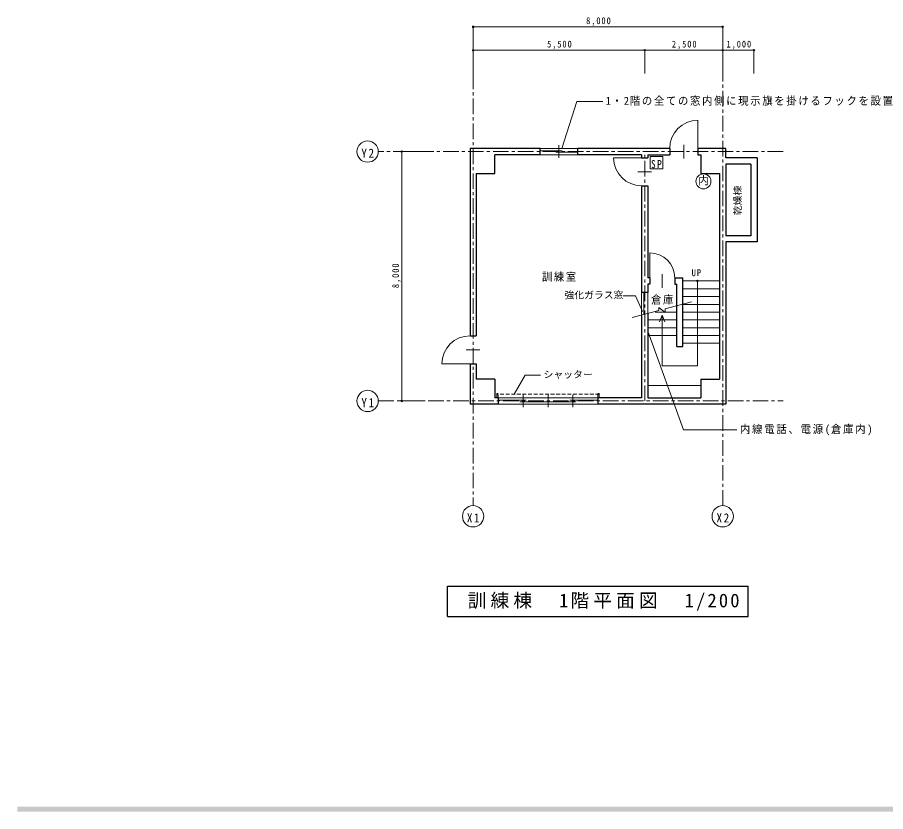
# Model space of a CAD drawing. Units: millimetres at full size. Extents: x -38230 to 40344, y -28542 to 27899.
# Drawn here: x -38230 to -10404, y -27721 to -2247 of the extents above; entities that cross this region are included whole.
import ezdxf
from ezdxf.enums import TextEntityAlignment as Align

# ---------------------------------------------------------------- set-up
doc = ezdxf.new("R2010")
doc.units = ezdxf.units.MM
doc.header["$LTSCALE"] = 100
doc.header["$PDMODE"] = 32
doc.header["$PDSIZE"] = 50
doc.linetypes.add('CHAIN1', pattern=[8, 5, -1, 1, -1])
doc.linetypes.add('DASHED1', pattern=[1.8, 1.2, -0.6])
for name, color, linetype, lineweight in [('1-1_極細線', 4, 'Continuous', 9), ('1-2_細線', 7, 'Continuous', 18), ('1-3_中線', 3, 'Continuous', 25), ('1-8_ﾊｯﾁﾝｸﾞ', 7, 'Continuous', 18), ('1-A_中芯線', 4, 'CHAIN1', 9), ('1-D_文字', 4, 'Continuous', 9), ('1-E_寸法', 4, 'Continuous', 9), ('2-2_細線', 7, 'Continuous', 18), ('2-8_ﾊｯﾁﾝｸﾞ', 1, 'Continuous', 18), ('2-D_2-Dﾚｲﾔ', 7, 'Continuous', 18)]:
    doc.layers.add(name, color=color, linetype=linetype, lineweight=lineweight)
doc.layers.add('F-D', color=150, linetype='Continuous')
doc.styles.add('ＭＳ ゴシック', font='')
doc.styles.get('ＭＳ ゴシック').set_extended_font_data('MS Gothic')

# ---------------------------------------------------------------- blocks, each defined once
blk = doc.blocks.new('通り芯2')
at = {"layer": '1-D_文字', "color": 7, "lineweight": 18}
blk.add_circle((0, 0), 513, dxfattribs=at)

msp = doc.modelspace()

# ---------------------------------------------------------------- linework, layer by layer
at = {"layer": '1-1_極細線'}
for p, q in [((-16423.4, -5548.8), (-16423.4, -6450.9)), ((-16873.4, -6332.1), (-16873.4, -6769.7)), ((-19125.5, -6750.9), (-18223.4, -6750.9)), ((-18342.2, -7200.9), (-17904.6, -7200.9)), ((-17960.9, -9800.9), (-17960.9, -10600.9)), ((-17560.9, -10482.1), (-17560.9, -10919.7)), ((-23842.2, -12909.4), (-23404.6, -12909.4)), ((-24625.5, -13359.4), (-23723.4, -13359.4))]:
    msp.add_line(p, q, dxfattribs=at)
for centre, radius, start, end in [((-16423.4, -6450.9), 900, 90, 180), ((-18223.4, -6750.9), 900, 180, 270), ((-17960.9, -10600.9), 800, 0, 90), ((-23723.4, -13359.4), 900, 90, 180)]:
    msp.add_arc(centre, radius, start, end, dxfattribs=at)
at = {"layer": '1-2_細線'}
for p, q in [((-15723.4, -10700.9), (-16898.4, -10700.9)), ((-16435.9, -10700.9), (-16435.9, -13425.9)), ((-16898.4, -10950.9), (-15723.4, -10950.9)), ((-18420.5, -11179.8), (-18815.3, -11179.8)), ((-18192.2, -11678.7), (-18420.5, -11179.8)), ((-17473.4, -11596.2), (-16629.1, -11372.2)), ((-16898.4, -11200.9), (-15723.4, -11200.9)), ((-17673.4, -11649.2), (-18530.2, -11876.5)), ((-17673.4, -11552), (-17473.4, -11707.6)), ((-17673.4, -11552), (-17673.4, -11649.2)), ((-17473.4, -11596.2), (-17473.4, -11707.6)), ((-16898.4, -11450.9), (-15723.4, -11450.9)), ((-18023.4, -11950.9), (-17098.4, -11950.9)), ((-17793.1, -11700.9), (-17098.4, -11700.9)), ((-17560.9, -11800.9), (-17647, -12017.2)), ((-17560.9, -11800.9), (-17474.8, -12017.2)), ((-17560.9, -11800.9), (-17560.9, -13425.9)), ((-16898.4, -11700.9), (-15723.4, -11700.9)), ((-16898.4, -11950.9), (-15723.4, -11950.9)), ((-18023.4, -12200.9), (-17098.4, -12200.9)), ((-16898.4, -12200.9), (-15723.4, -12200.9)), ((-18023.4, -12450.9), (-17098.4, -12450.9)), ((-16898.4, -12450.9), (-15723.4, -12450.9)), ((-16898.4, -12700.9), (-15723.4, -12700.9)), ((-16435.9, -13425.9), (-17560.9, -13425.9)), ((-18023.4, -14050.9), (-16323.4, -14050.9))]:
    msp.add_line(p, q, dxfattribs=at)
for points in [[(-18023.4, -12306.8), (-16879.1, -15477), (-15174.5, -15477)], [(-22313.7, -14331.4), (-21960.6, -13727.9), (-21466.3, -13727.9)]]:
    msp.add_lwpolyline(points, dxfattribs=at)
msp.add_point((-16435.9, -10700.9), dxfattribs=at)
at = {"layer": '1-3_中線'}
for p, q in [((-21473.4, -6450.9), (-23723.4, -6450.9)), ((-23723.4, -6450.9), (-23723.4, -12459.4)), ((-21473.4, -6650.9), (-22923.4, -6650.9)), ((-22923.4, -7250.9), (-22923.4, -6650.9)), ((-21473.4, -6650.9), (-21473.4, -6450.9)), ((-20273.4, -6650.9), (-20273.4, -6450.9)), ((-17323.4, -6450.9), (-20273.4, -6450.9)), ((-18223.4, -6650.9), (-20273.4, -6650.9)), ((-18223.4, -6650.9), (-18223.4, -6750.9)), ((-18023.4, -6650.9), (-18023.4, -6750.9)), ((-18023.4, -6650.9), (-17323.4, -6650.9)), ((-17323.4, -6450.9), (-17323.4, -6650.9)), ((-15523.4, -6450.9), (-16423.4, -6450.9)), ((-16423.4, -6450.9), (-16423.4, -6650.9)), ((-16423.4, -6650.9), (-16323.4, -6650.9)), ((-18223.4, -6750.9), (-18023.4, -6750.9)), ((-14723.4, -6950.9), (-15523.4, -6950.9)), ((-15523.4, -6950.9), (-15523.4, -9250.9)), ((-14723.4, -6950.9), (-14723.4, -9250.9)), ((-14523.4, -6750.9), (-14523.4, -9450.9)), ((-23523.4, -7250.9), (-23523.4, -12459.4)), ((-23523.4, -7250.9), (-22923.4, -7250.9)), ((-15723.4, -7250.9), (-15723.4, -13850.9)), ((-18223.4, -7650.9), (-18023.4, -7650.9)), ((-18223.4, -7650.9), (-18223.4, -11071.3)), ((-18023.4, -7650.9), (-18023.4, -10600.9)), ((-14723.4, -9250.9), (-15523.4, -9250.9)), ((-14523.4, -9450.9), (-15523.4, -9450.9)), ((-15523.4, -9450.9), (-15523.4, -14650.9)), ((-17960.9, -10600.9), (-18023.4, -10600.9)), ((-18023.4, -10800.9), (-18023.4, -11071.3)), ((-17960.9, -10800.9), (-18023.4, -10800.9)), ((-17960.9, -10600.9), (-17960.9, -10800.9)), ((-17160.9, -10600.9), (-17160.9, -10800.9)), ((-17160.9, -10600.9), (-16898.4, -10600.9)), ((-17160.9, -10800.9), (-17098.4, -10800.9)), ((-17098.4, -12800.9), (-17098.4, -10800.9)), ((-16898.4, -12800.9), (-16898.4, -10600.9)), ((-18023.4, -11071.3), (-18223.4, -11071.3)), ((-18223.4, -11795.1), (-18223.4, -14450.9)), ((-18023.4, -11742.1), (-18023.4, -14450.9)), ((-23723.4, -12459.4), (-23523.4, -12459.4)), ((-17098.4, -12800.9), (-16898.4, -12800.9)), ((-23723.4, -13359.4), (-23723.4, -14650.9)), ((-23723.4, -13359.4), (-23523.4, -13359.4)), ((-23523.4, -13359.4), (-23523.4, -13850.9)), ((-22923.4, -13850.9), (-23523.4, -13850.9)), ((-22923.4, -13850.9), (-22923.4, -14450.9)), ((-16323.4, -13850.9), (-16323.4, -14450.9)), ((-16323.4, -13850.9), (-15723.4, -13850.9)), ((-22823.4, -14450.9), (-22923.4, -14450.9)), ((-22823.4, -14450.9), (-22823.4, -14650.9)), ((-18223.4, -14450.9), (-19623.4, -14450.9)), ((-19623.4, -14450.9), (-19623.4, -14650.9)), ((-18023.4, -14450.9), (-16323.4, -14450.9)), ((-22823.4, -14650.9), (-23723.4, -14650.9)), ((-15523.4, -14650.9), (-19623.4, -14650.9))]:
    msp.add_line(p, q, dxfattribs=at)
for points in [[(-16323.4, -6650.9), (-16323.4, -7250.9), (-15723.4, -7250.9)], [(-14523.4, -6750.9), (-15523.4, -6750.9), (-15523.4, -6450.9)], [(-24441.7, -21462), (-24441.7, -20489.3), (-14805.1, -20489.3)], [(-24441.7, -21462), (-14805.1, -21462), (-14805.1, -20489.3)]]:
    msp.add_lwpolyline(points, dxfattribs=at)
at = {"layer": '1-8_ﾊｯﾁﾝｸﾞ'}
for p, q in [((-22867.4, -14311.9), (-22867.4, -14450.9)), ((-22823.4, -14311.9), (-22867.4, -14311.9)), ((-22867.4, -14350.9), (-22823.4, -14350.9)), ((-22823.4, -14350.9), (-22823.4, -14450.9)), ((-19623.4, -14311.9), (-19579.4, -14311.9)), ((-19623.4, -14450.9), (-19623.4, -14350.9)), ((-19579.4, -14350.9), (-19623.4, -14350.9)), ((-19579.4, -14311.9), (-19579.4, -14450.9))]:
    msp.add_line(p, q, dxfattribs=at)
at = {"layer": '1-8_ﾊｯﾁﾝｸﾞ', "linetype": 'DASHED1'}
msp.add_line((-19579.4, -14331.4), (-22867.4, -14331.4), dxfattribs=at)
at = {"layer": '1-A_中芯線'}
for p, q in [((-23623.4, -4050.9), (-23623.4, -17905.7)), ((-15623.4, -17905.7), (-15623.4, -4050.9)), ((-13686.3, -6550.9), (-26663.2, -6550.9)), ((-18123.4, -14550.9), (-18123.4, -6550.9)), ((-26663.2, -14550.9), (-13686.3, -14550.9))]:
    msp.add_line(p, q, dxfattribs=at)
at = {"layer": '1-D_文字'}
for p, q in [((-20873.4, -6350.9), (-20873.4, -6750.9)), ((-20773.4, -6525.9), (-21473.4, -6525.9)), ((-20273.4, -6575.9), (-20973.4, -6575.9)), ((-18223.4, -11795.1), (-18223.4, -11071.3)), ((-18148.4, -11775.2), (-18148.4, -11071.3)), ((-18023.4, -11742.1), (-18023.4, -11071.3)), ((-19623.4, -14450.9), (-22823.4, -14450.9)), ((-22023.4, -14350.9), (-22023.4, -14750.9)), ((-21223.4, -14350.9), (-21223.4, -14750.9)), ((-20423.4, -14350.9), (-20423.4, -14750.9)), ((-21923.4, -14525.9), (-22823.4, -14525.9)), ((-19623.4, -14650.9), (-22823.4, -14650.9)), ((-20323.4, -14575.9), (-22123.4, -14575.9)), ((-20523.4, -14525.9), (-19623.4, -14525.9))]:
    msp.add_line(p, q, dxfattribs=at)
for points in [[(-20273.4, -6450.9), (-20873.4, -6450.9), (-21473.4, -6450.9)], [(-20273.4, -6650.9), (-20873.4, -6650.9), (-21473.4, -6650.9)]]:
    msp.add_lwpolyline(points, dxfattribs=at)
at = {"layer": '1-E_寸法'}
for p, q in [((-23623.4, -2550.9), (-23623.4, -3300.9)), ((-15623.4, -2550.9), (-23623.4, -2550.9)), ((-15623.4, -2550.9), (-15623.4, -3300.9)), ((-23623.4, -3300.9), (-23623.4, -4050.9)), ((-23623.4, -3300.9), (-18123.4, -3300.9)), ((-18123.4, -3300.9), (-18123.4, -4050.9)), ((-18123.4, -3300.9), (-15623.4, -3300.9)), ((-15623.4, -3300.9), (-15623.4, -4050.9)), ((-15623.4, -3300.9), (-14623.4, -3300.9)), ((-14623.4, -3300.9), (-14623.4, -4050.9)), ((-25913.2, -6550.9), (-25163.2, -6550.9)), ((-25913.2, -6550.9), (-25913.2, -14550.9)), ((-25913.2, -14550.9), (-25163.2, -14550.9))]:
    msp.add_line(p, q, dxfattribs=at)
at = {"layer": '1-E_寸法', "color": 2}
for p in [(-23623.4, -2550.9), (-15623.4, -2550.9), (-23623.4, -3300.9), (-18123.4, -3300.9), (-15623.4, -3300.9), (-14623.4, -3300.9), (-25913.2, -6550.9), (-25913.2, -14550.9)]:
    msp.add_point(p, dxfattribs=at)
at = {"layer": '2-2_細線'}
msp.add_line((-20783.7, -6450.9), (-20297.6, -4944.7), dxfattribs=at)
at = {"layer": '2-8_ﾊｯﾁﾝｸﾞ'}
msp.add_lwpolyline([(-17946, -7110.3), (-17546, -7110.3), (-17546, -6710.3), (-17946, -6710.3)], close=True, dxfattribs=at)
msp.add_circle((-16241.7, -7507.2), 239.5, dxfattribs=at)
at = {"layer": '2-D_2-Dﾚｲﾔ'}
msp.add_line((-20297.6, -4944.7), (-19471.7, -4944.7), dxfattribs=at)
at = {"layer": 'F-D'}
msp.add_solid([(-38230.5, -27721.4), (-38230.5, -27561.4), (39005.4, -27721.4), (39005.4, -27561.4)], dxfattribs=at)

# ---------------------------------------------------------------- block references
at = {"layer": '1-D_文字', "xscale": 0.6666667, "yscale": 0.6666667}
for p in [(-27004.9, -6550.9), (-27004.9, -14550.9), (-23623.4, -18247.4), (-15623.4, -18247.4)]:
    msp.add_blockref('通り芯2', p, dxfattribs=at)

# ---------------------------------------------------------------- texts
at = {"layer": '1-D_文字', "color": 7, "style": 'ＭＳ ゴシック', "width": 1.05}
msp.add_text('乾燥棟', height=219.9, rotation=90, dxfattribs=at).set_placement((-14968.7, -8590.5), align=Align.BOTTOM_LEFT)
for s, p in [('強化ガラス窓', (-20697.4, -11328.7)), ('シャッター', (-21366.3, -13877.9))]:
    msp.add_text(s, height=219.9, dxfattribs=at).set_placement(p, align=Align.BOTTOM_LEFT)
at = {"layer": '1-D_文字', "color": 3, "char_height": 293.3, "attachment_point": 7, "style": 'ＭＳ ゴシック'}
for s, insert in [('\\T1.28;\\W0.9;Y2', (-27207.4, -6750.9)), ('\\T1.28;\\W0.9;Y1', (-27207.4, -14750.9)), ('\\T1.28;\\W0.9;X1', (-23825.9, -18447.4)), ('\\T1.28;\\W0.9;X2', (-15825.9, -18447.4))]:
    msp.add_mtext(s, dxfattribs=dict(at, insert=insert))
at = {"layer": '1-D_文字', "color": 7, "attachment_point": 7, "style": 'ＭＳ ゴシック'}
for s, insert, char_height in [('\\T1.15;\\W0.95;訓練室', (-21418.4, -10725.9), 256.6), ('\\T1.23;\\W0.9;UP', (-16620.9, -10550.9), 219.9), ('\\T1.15;\\W0.95;倉庫', (-17922.7, -11461.4), 256.6), ('\\T1.17;\\W0.95;内線電話、電源(倉庫内)', (-15074.5, -15652), 256.6)]:
    msp.add_mtext(s, dxfattribs=dict(at, insert=insert, char_height=char_height))
at = {"layer": '1-D_文字', "color": 2, "insert": (-23798.4, -21275.6), "char_height": 439.9, "attachment_point": 7, "style": 'ＭＳ ゴシック'}
msp.add_mtext('\\T1.22;訓練棟\u30001階平面図\u30001/200', dxfattribs=at)
at = {"layer": '1-E_寸法', "color": 7, "char_height": 219.9, "attachment_point": 7, "style": 'ＭＳ ゴシック'}
for s, insert in [('\\T1.23;\\W0.85;8,000', (-20003.4, -2520.9)), ('\\T1.23;\\W0.85;5,500', (-21253.4, -3270.9)), ('\\T1.23;\\W0.85;2,500', (-17253.4, -3270.9)), ('\\T1.23;\\W0.85;1,000', (-15503.4, -3270.9))]:
    msp.add_mtext(s, dxfattribs=dict(at, insert=insert))
at = {"layer": '1-E_寸法', "color": 7, "insert": (-25943.2, -10930.9), "char_height": 219.9, "attachment_point": 7, "rotation": 90, "style": 'ＭＳ ゴシック'}
msp.add_mtext('\\T1.23;\\W0.85;8,000', dxfattribs=at)
at = {"layer": '2-D_2-Dﾚｲﾔ', "color": 1, "style": 'ＭＳ ゴシック', "width": 0.95}
msp.add_text('内', height=256.6, dxfattribs=at).set_placement((-16406.7, -7682.2), align=Align.BOTTOM_LEFT)
at = {"layer": '2-D_2-Dﾚｲﾔ', "insert": (-19371.7, -5119.7), "char_height": 256.6, "attachment_point": 7, "style": 'ＭＳ ゴシック'}
msp.add_mtext('\\T1.16;\\W0.95;1・2階の全ての窓内側に現示旗を掛けるフックを設置(アイプレート)', dxfattribs=at)
at = {"layer": '2-D_2-Dﾚｲﾔ', "color": 1, "insert": (-17923.5, -7085.3), "char_height": 256.6, "attachment_point": 7, "style": 'ＭＳ ゴシック'}
msp.add_mtext('\\T1.33;\\W0.85;SP', dxfattribs=at)

doc.saveas('drawing.dxf')
